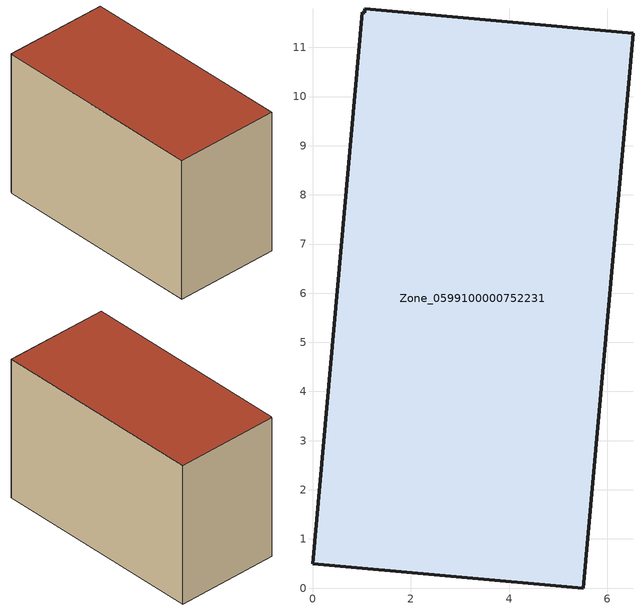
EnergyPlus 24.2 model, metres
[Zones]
Zone_0599100000752231
 floor ground (C_G): 0,0.5 1.01,11.71 1.06,11.71 1.07,11.78 6.52,11.29 5.5,0 z0
 wall outside (C_F): 0,0.5 5.5,0 6.52,11.29 1.07,11.78 1.06,11.71 1.01,11.71 0,0.5 z0:7.64
 roof outside (C_R): 1.01,11.71 0,0.5 5.5,0 6.52,11.29 1.07,11.78 1.06,11.71 z7.64
[BUILDING]
Pand.0599100000752231: North Axis=0; Terrain=City; Loads Convergence Tolerance Value=0.04; Temperature Convergence Tolerance Value=0.4; Solar Distribution=FullExterior; Maximum Number of Warmup Days=25; Minimum Number of Warmup Days=1
[Site:Location]
Rotterdam.The.Hague.AP_ZH_NLD Design_Conditions: Latitude=51.96; Longitude=4.45; Time Zone=1; Elevation=-4.5
[SITE:GROUNDTEMPERATURE:BUILDINGSURFACE]
18, 18, 18, 18, 18, 18, 18, 18, 18, 18, 18, 18
[MATERIAL] Thermal Absorptance=0.9; Solar Absorptance=0.7; Visible Absorptance=0.7
Name | Roughness | Thickness | Conductivity | Density | Specific Heat
G.TC.2006-2014 | MediumSmooth | 0.15 | 0.06 | 540 | 1210
F.TC.2006-2014 | Rough | 0.3 | 0.12 | 1920 | 840
R.TC.2006-2014 | MediumRough | 0.2 | 0.08 | 1500 | 1000
[CONSTRUCTION]
C_G: G.TC.2006-2014
C_F: F.TC.2006-2014
C_R: R.TC.2006-2014
[ZONE]
Zone_0599100000752231: Type=1; Multiplier=1; Ceiling Height=Autocalculate; Volume=Autocalculate; Floor Area=autocalculate; Part of Total Floor Area=Yes
[ZONEINFILTRATION:DESIGNFLOWRATE]
Infil_Zone_0599100000752231: Zone or ZoneList or Space or SpaceList=Zone_0599100000752231; Schedule=AlwaysOn; Design Flow Rate Calculation Method=Flow/Area; Flow Rate per Floor Area=0.0015; Constant Term Coefficient=1; Temperature Term Coefficient=0; Velocity Term Coefficient=0; Velocity Squared Term Coefficient=0
[HVACTEMPLATE:ZONE:IDEALLOADSAIRSYSTEM]
Zone_0599100000752231: Maximum Heating Supply Air Temperature=50; Minimum Cooling Supply Air Temperature=13; Maximum Heating Supply Air Humidity Ratio=0.0156; Minimum Cooling Supply Air Humidity Ratio=0.0077; Heating Limit=NoLimit; Cooling Limit=NoLimit; Dehumidification Control Type=ConstantSensibleHeatRatio; Cooling Sensible Heat Ratio=0.7; Dehumidification Setpoint=60; Humidification Control Type=None; Humidification Setpoint=30; Outdoor Air Method=None; Outdoor Air Flow Rate per Person=0.00944; Outdoor Air Flow Rate per Zone Floor Area=0; Outdoor Air Flow Rate per Zone=0; Demand Controlled Ventilation Type=None; Outdoor Air Economizer Type=NoEconomizer; Heat Recovery Type=None; Sensible Heat Recovery Effectiveness=0.7; Latent Heat Recovery Effectiveness=0.65
[ZONECONTROL:THERMOSTAT]
ThermostatControl_Zone_0599100000752231: Zone or ZoneList=Zone_0599100000752231; Control Type Schedule=DualSetpointControlType; Control 1=Thermostat_Zone_0599100000752231; Temperature Difference Between Cutout And Setpoint=0
[THERMOSTATSETPOINT:DUALSETPOINT]
Thermostat_Zone_0599100000752231: Heating Setpoint Temperature Schedule=HeatingSetpoint_Zone_0599100000752231; Cooling Setpoint Temperature Schedule=CoolingSetpoint_Zone_0599100000752231
[SCHEDULE:COMPACT]
HeatingSetpoint_Zone_0599100000752231: Through: 12/31, For: AllDays, Until: 24:00, 21
CoolingSetpoint_Zone_0599100000752231: Through: 12/31, For: AllDays, Until: 24:00, 24
DualSetpointControlType: Through: 12/31, For: AllDays, Until: 24:00, 4
AlwaysOn: Through: 12/31, For: AllDays, Until: 24:00, 1
